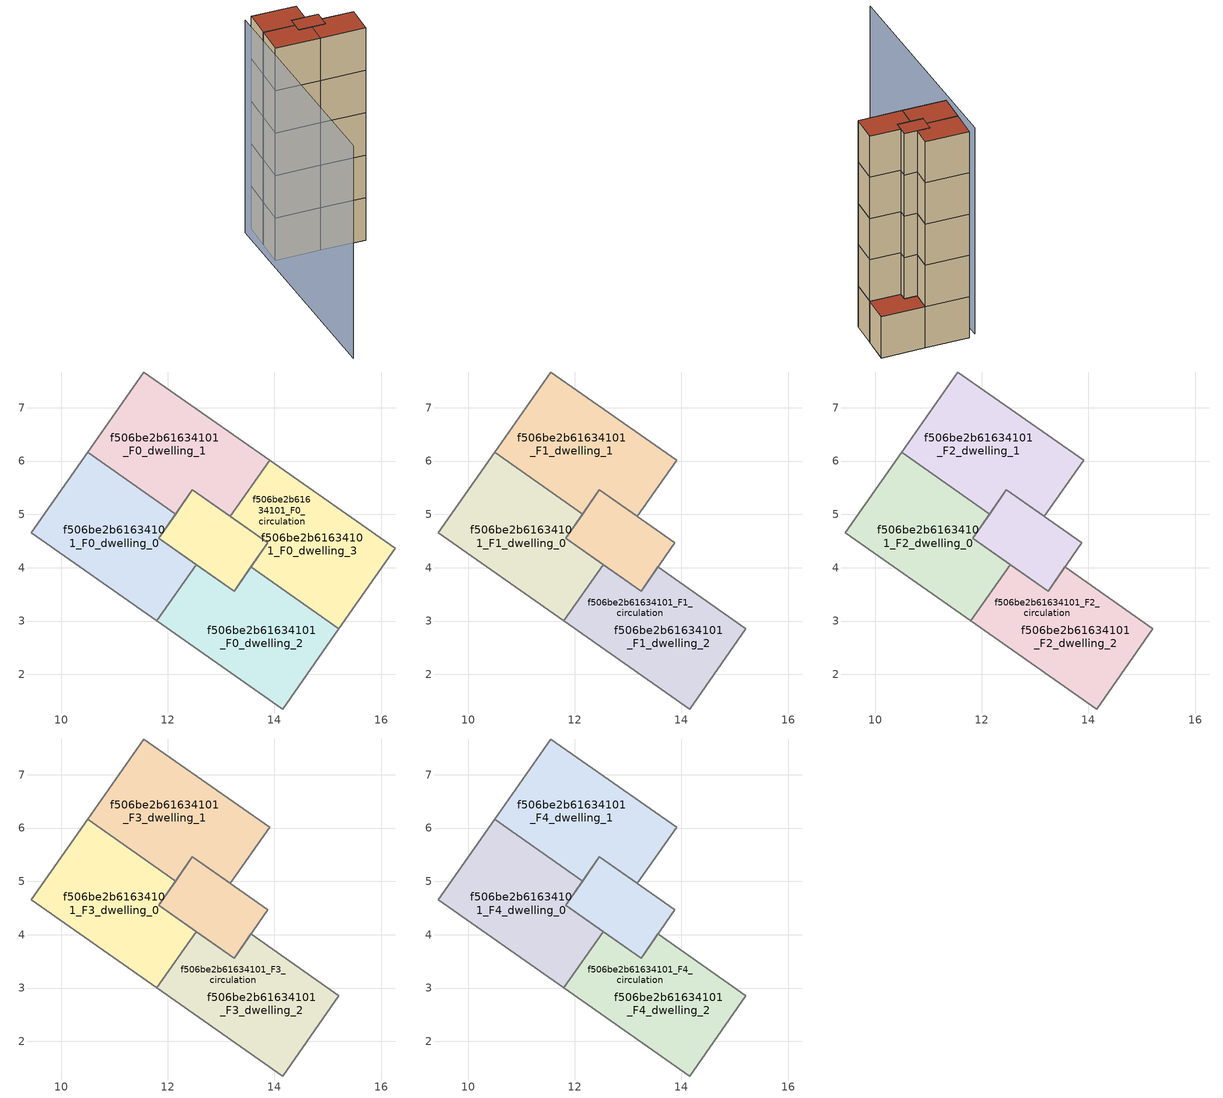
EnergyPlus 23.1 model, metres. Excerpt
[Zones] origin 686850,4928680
f506be2b61634101_F0_dwelling_0
 floor ground (EU_floor_Construction): 12.15,5.01 11.83,4.55 12.54,4.06 11.8,3 9.44,4.66 10.5,6.16 z0
 wall adiabatic (EU_wall_Construction): 12.54,4.06 11.83,4.55 12.15,5.01 10.5,6.16 9.44,4.66 11.8,3 z0:3
 wall to f506be2b61634101_F0_dwelling_2 (EU_wall_Construction): 11.8,3 12.54,4.06 z0:3
f506be2b61634101_F0_dwelling_1
 floor ground (EU_floor_Construction): 13.88,4.47 13.24,3.56 11.83,4.55 12.46,5.46 12.84,5.19 z0; 13.91,6.02 13.17,4.96 12.84,5.19 12.46,5.46 12.15,5.01 10.5,6.16 11.55,7.67 z0
 wall adiabatic (EU_wall_Construction): 13.91,6.02 11.55,7.67 10.5,6.16 12.15,5.01 12.46,5.46 13.17,4.96 z0:3
 wall to f506be2b61634101_F0_dwelling_3 (EU_wall_Construction): 13.17,4.96 13.91,6.02 z0:3
f506be2b61634101_F0_dwelling_2
 floor ground (EU_floor_Construction): 15.21,2.86 14.15,1.35 11.8,3 12.54,4.06 13.24,3.56 13.56,4.01 z0; 13.88,4.47 13.56,4.01 13.24,3.56 12.54,4.06 11.83,4.55 12.46,5.46 z0
 wall adiabatic (EU_wall_Construction): 13.56,4.01 13.24,3.56 12.54,4.06 / 11.8,3 14.15,1.35 15.21,2.86 z0:3
 wall to f506be2b61634101_F0_dwelling_3 (EU_wall_Construction): 15.21,2.86 13.56,4.01 z0:3
f506be2b61634101_F0_dwelling_3
 floor ground (EU_floor_Construction): 13.88,4.47 13.56,4.01 13.24,3.56 11.83,4.55 12.46,5.46 z0; 16.27,4.36 15.21,2.86 13.56,4.01 13.88,4.47 13.17,4.96 13.91,6.02 z0
 wall adiabatic (EU_wall_Construction): 15.21,2.86 16.27,4.36 13.91,6.02 / 13.17,4.96 13.88,4.47 13.56,4.01 z0:3
 roof outside (EU_roof_Construction): 15.21,2.86 16.27,4.36 13.91,6.02 13.17,4.96 13.88,4.47 13.56,4.01 z3; 13.56,4.01 13.88,4.47 12.46,5.46 11.83,4.55 13.24,3.56 z3
f506be2b61634101_F0_circulation
 floor ground (EU_floor_Construction): 13.91,6.02 13.17,4.96 12.84,5.19 12.46,5.46 12.15,5.01 10.5,6.16 11.55,7.67 z0; 13.17,4.96 13.88,4.47 13.56,4.01 13.24,3.56 12.54,4.06 11.83,4.55 12.15,5.01 12.46,5.46 12.84,5.19 z0; 16.27,4.36 15.21,2.86 13.56,4.01 13.88,4.47 13.17,4.96 13.91,6.02 z0; 15.21,2.86 14.15,1.35 11.8,3 12.54,4.06 13.24,3.56 13.56,4.01 z0
 wall adiabatic (EU_wall_Construction): 13.24,3.56 13.88,4.47 12.46,5.46 11.83,4.55 13.24,3.56 z0:3
 roof outside (EU_floor_Construction): 13.56,4.01 13.88,4.47 13.17,4.96 12.95,5.12 12.84,5.19 12.46,5.46 12.15,5.01 11.83,4.55 12.54,4.06 13.24,3.56 z3; 15.21,2.86 16.27,4.36 13.91,6.02 13.17,4.96 13.88,4.47 13.56,4.01 z3
f506be2b61634101_F1_dwelling_0
 floor to f506be2b61634101_F0_dwelling_0 (EU_floor_Construction): 12.15,5.01 11.83,4.55 12.54,4.06 11.8,3 9.44,4.66 10.5,6.16 z3
 wall adiabatic (EU_wall_Construction): 12.54,4.06 11.83,4.55 12.15,5.01 10.5,6.16 9.44,4.66 11.8,3 z3:6
 wall to f506be2b61634101_F1_dwelling_2 (EU_wall_Construction): 11.8,3 12.54,4.06 z3:6
f506be2b61634101_F1_dwelling_1
 floor to f506be2b61634101_F0_dwelling_1 (EU_floor_Construction): 13.91,6.02 13.17,4.96 12.78,5.23 12.46,5.46 12.15,5.01 10.5,6.16 11.55,7.67 z3; 13.88,4.47 13.24,3.56 11.83,4.55 12.46,5.46 12.84,5.19 z3
 wall adiabatic (EU_wall_Construction): 13.91,6.02 11.55,7.67 10.5,6.16 12.15,5.01 12.46,5.46 13.17,4.96 13.91,6.02 z3:6
f506be2b61634101_F1_dwelling_2
 floor to f506be2b61634101_F0_dwelling_2 (EU_floor_Construction): 15.21,2.86 14.15,1.35 11.8,3 12.54,4.06 13.24,3.56 13.56,4.01 z3; 13.88,4.47 13.56,4.01 13.24,3.56 12.54,4.06 11.83,4.55 12.46,5.46 z3
 wall adiabatic (EU_wall_Construction): 11.8,3 14.15,1.35 15.21,2.86 13.56,4.01 13.24,3.56 12.54,4.06 z3:6
f506be2b61634101_F1_circulation
 floor outside (EU_floor_Construction): 13.17,4.96 13.88,4.47 13.56,4.01 13.24,3.56 12.54,4.06 11.83,4.55 12.15,5.01 12.46,5.46 12.84,5.19 z3; 15.21,2.86 14.15,1.35 11.8,3 12.54,4.06 13.24,3.56 13.56,4.01 z3
 floor to f506be2b61634101_F0_circulation (EU_floor_Construction): 13.91,6.02 13.17,4.96 12.84,5.19 12.46,5.46 12.15,5.01 10.5,6.16 11.55,7.67 z3
 wall adiabatic (EU_wall_Construction): 13.24,3.56 13.88,4.47 12.46,5.46 11.83,4.55 13.24,3.56 z3:6
f506be2b61634101_F2_dwelling_0
 floor to f506be2b61634101_F1_dwelling_0 (EU_floor_Construction): 12.15,5.01 11.83,4.55 12.54,4.06 11.8,3 9.44,4.66 10.5,6.16 z6
 wall adiabatic (EU_wall_Construction): 12.54,4.06 11.83,4.55 12.15,5.01 10.5,6.16 9.44,4.66 11.8,3 z6:9
 wall to f506be2b61634101_F2_dwelling_2 (EU_wall_Construction): 11.8,3 12.54,4.06 z6:9
f506be2b61634101_F2_dwelling_1
 floor to f506be2b61634101_F1_dwelling_1 (EU_floor_Construction): 13.91,6.02 13.17,4.96 12.78,5.23 12.46,5.46 12.15,5.01 10.5,6.16 11.55,7.67 z6; 13.88,4.47 13.24,3.56 11.83,4.55 12.46,5.46 12.84,5.19 z6
 wall adiabatic (EU_wall_Construction): 13.91,6.02 11.55,7.67 10.5,6.16 12.15,5.01 12.46,5.46 13.17,4.96 13.91,6.02 z6:9
f506be2b61634101_F2_dwelling_2
 floor to f506be2b61634101_F1_dwelling_2 (EU_floor_Construction): 15.21,2.86 14.15,1.35 11.8,3 12.54,4.06 13.24,3.56 13.56,4.01 z6; 13.88,4.47 13.56,4.01 13.24,3.56 12.54,4.06 11.83,4.55 12.46,5.46 z6
 wall adiabatic (EU_wall_Construction): 11.8,3 14.15,1.35 15.21,2.86 13.56,4.01 13.24,3.56 12.54,4.06 z6:9
f506be2b61634101_F2_circulation
 floor outside (EU_floor_Construction): 15.21,2.86 14.15,1.35 11.8,3 12.54,4.06 13.24,3.56 13.56,4.01 z6
 floor to f506be2b61634101_F1_circulation (EU_floor_Construction): 13.88,4.47 13.56,4.01 13.24,3.56 11.83,4.55 12.46,5.46 12.84,5.19 z6; 13.91,6.02 13.17,4.96 12.95,5.12 12.46,5.46 12.15,5.01 10.5,6.16 11.55,7.67 z6
 wall adiabatic (EU_wall_Construction): 13.24,3.56 13.88,4.47 12.46,5.46 11.83,4.55 13.24,3.56 z6:9
f506be2b61634101_F3_dwelling_0
 floor to f506be2b61634101_F2_dwelling_0 (EU_floor_Construction): 12.15,5.01 11.83,4.55 12.54,4.06 11.8,3 9.44,4.66 10.5,6.16 z9
 wall adiabatic (EU_wall_Construction): 12.54,4.06 11.83,4.55 12.15,5.01 10.5,6.16 9.44,4.66 11.8,3 z9:12
 wall to f506be2b61634101_F3_dwelling_2 (EU_wall_Construction): 11.8,3 12.54,4.06 z9:12
f506be2b61634101_F3_dwelling_1
 floor to f506be2b61634101_F2_dwelling_1 (EU_floor_Construction): 13.91,6.02 13.17,4.96 12.78,5.23 12.46,5.46 12.15,5.01 10.5,6.16 11.55,7.67 z9; 13.88,4.47 13.24,3.56 11.83,4.55 12.46,5.46 12.84,5.19 z9
 wall adiabatic (EU_wall_Construction): 13.91,6.02 11.55,7.67 10.5,6.16 12.15,5.01 12.46,5.46 13.17,4.96 13.91,6.02 z9:12
f506be2b61634101_F3_dwelling_2
 floor to f506be2b61634101_F2_dwelling_2 (EU_floor_Construction): 15.21,2.86 14.15,1.35 11.8,3 12.54,4.06 13.24,3.56 13.56,4.01 z9; 13.88,4.47 13.56,4.01 13.24,3.56 12.54,4.06 11.83,4.55 12.46,5.46 z9
 wall adiabatic (EU_wall_Construction): 11.8,3 14.15,1.35 15.21,2.86 13.56,4.01 13.24,3.56 12.54,4.06 z9:12
f506be2b61634101_F3_circulation
 floor outside (EU_floor_Construction): 15.21,2.86 14.15,1.35 11.8,3 12.54,4.06 13.24,3.56 13.56,4.01 z9
 floor to f506be2b61634101_F2_circulation (EU_floor_Construction): 13.88,4.47 13.56,4.01 13.24,3.56 11.83,4.55 12.46,5.46 12.84,5.19 z9; 13.91,6.02 13.17,4.96 12.95,5.12 12.46,5.46 12.15,5.01 10.5,6.16 11.55,7.67 z9
 wall adiabatic (EU_wall_Construction): 13.24,3.56 13.88,4.47 12.46,5.46 11.83,4.55 13.24,3.56 z9:12
f506be2b61634101_F4_dwelling_0
 floor to f506be2b61634101_F3_dwelling_0 (EU_floor_Construction): 12.15,5.01 11.83,4.55 12.54,4.06 11.8,3 9.44,4.66 10.5,6.16 z12
 wall adiabatic (EU_wall_Construction): 12.54,4.06 11.83,4.55 12.15,5.01 10.5,6.16 9.44,4.66 11.8,3 z12:15
 wall to f506be2b61634101_F4_dwelling_2 (EU_wall_Construction): 11.8,3 12.54,4.06 z12:15
 roof outside (EU_roof_Construction): 11.8,3 12.54,4.06 11.83,4.55 12.15,5.01 10.5,6.16 9.44,4.66 z15
f506be2b61634101_F4_dwelling_1
 floor to f506be2b61634101_F3_dwelling_1 (EU_floor_Construction): 13.91,6.02 13.17,4.96 12.78,5.23 12.46,5.46 12.15,5.01 10.5,6.16 11.55,7.67 z12; 13.88,4.47 13.24,3.56 11.83,4.55 12.46,5.46 12.84,5.19 z12
 wall adiabatic (EU_wall_Construction): 13.91,6.02 11.55,7.67 10.5,6.16 12.15,5.01 12.46,5.46 13.17,4.96 13.91,6.02 z12:15
 roof outside (EU_roof_Construction): 13.17,4.96 13.91,6.02 11.55,7.67 10.5,6.16 12.15,5.01 12.46,5.46 12.84,5.19 z15; 13.24,3.56 13.88,4.47 12.84,5.19 12.46,5.46 11.83,4.55 z15
f506be2b61634101_F4_dwelling_2
 floor to f506be2b61634101_F3_dwelling_2 (EU_floor_Construction): 15.21,2.86 14.15,1.35 11.8,3 12.54,4.06 13.24,3.56 13.56,4.01 z12; 13.88,4.47 13.56,4.01 13.24,3.56 12.54,4.06 11.83,4.55 12.46,5.46 z12
 wall adiabatic (EU_wall_Construction): 11.8,3 14.15,1.35 15.21,2.86 13.56,4.01 13.24,3.56 12.54,4.06 z12:15
 roof outside (EU_roof_Construction): 13.88,4.47 12.46,5.46 11.83,4.55 12.54,4.06 13.24,3.56 13.56,4.01 z15; 14.15,1.35 15.21,2.86 13.56,4.01 13.24,3.56 12.54,4.06 11.8,3 z15
f506be2b61634101_F4_circulation
 floor outside (EU_floor_Construction): 15.21,2.86 14.15,1.35 11.8,3 12.54,4.06 13.24,3.56 13.56,4.01 z12
 floor to f506be2b61634101_F3_circulation (EU_floor_Construction): 13.88,4.47 13.56,4.01 13.24,3.56 11.83,4.55 12.46,5.46 12.84,5.19 z12; 13.91,6.02 13.17,4.96 12.95,5.12 12.46,5.46 12.15,5.01 10.5,6.16 11.55,7.67 z12
 wall adiabatic (EU_wall_Construction): 13.24,3.56 13.88,4.47 12.46,5.46 11.83,4.55 13.24,3.56 z12:15
 roof outside (EU_roof_Construction): 13.17,4.96 13.91,6.02 11.55,7.67 10.5,6.16 12.15,5.01 12.46,5.46 12.95,5.12 z15; 13.88,4.47 12.84,5.19 12.46,5.46 11.83,4.55 13.24,3.56 13.56,4.01 z15; 14.15,1.35 15.21,2.86 13.56,4.01 13.24,3.56 12.54,4.06 11.8,3 z15
shading: 3.2,-4.76 11.01,7.72 z0:15
[Building]
EU S2 Campaign: North Axis=0; Terrain=City; Solar Distribution=FullExterior
[Site:Location]
Bologna: Latitude=44.5; Longitude=11.25; Time Zone=1; Elevation=37
[SizingPeriod:WeatherFileDays]
AnnualSizingPeriod: Begin Month=1; Begin Day of Month=1; End Month=12; End Day of Month=31; Day of Week for Start Day=Monday; Use Weather File Daylight Saving Period=No; Use Weather File Rain and Snow Indicators=No
[MATERIAL]
EU_InternalMass_Material: Roughness=MediumRough; Thickness=0.1; Conductivity=1; Density=1800; Specific Heat=900; Thermal Absorptance=0.9; Solar Absorptance=0.7; Visible Absorptance=0.7
[MATERIAL:NOMASS] Roughness=MediumRough; Thermal Absorptance=0.9; Solar Absorptance=0.7; Visible Absorptance=0.7
Name | Thermal Resistance
EU_wall_NoMass | 0.905828
EU_roof_NoMass | 0.37593
EU_floor_NoMass | 0.67114
[CONSTRUCTION]
EU_wall_Construction: EU_wall_NoMass
EU_roof_Construction: EU_roof_NoMass
EU_floor_Construction: EU_floor_NoMass
EU_InternalMass_Construction: EU_InternalMass_Material
[ZONE] Type=1; Multiplier=1; Ceiling Height=autocalculate; Floor Area=autocalculate; Part of Total Floor Area=Yes
Name | Volume
f506be2b61634101_F0_dwelling_0; f506be2b61634101_F1_dwelling_0; f506be2b61634101_F2_dwelling_0; f506be2b61634101_F3_dwelling_0; f506be2b61634101_F4_dwelling_0 | 14.4595
f506be2b61634101_F0_dwelling_1 | 20.1812
f506be2b61634101_F1_dwelling_1; f506be2b61634101_F2_dwelling_1; f506be2b61634101_F3_dwelling_1; f506be2b61634101_F4_dwelling_1; f506be2b61634101_F0_dwelling_3 | 20.1797
f506be2b61634101_F0_dwelling_2 | 20.1782
f506be2b61634101_F1_dwelling_2; f506be2b61634101_F2_dwelling_2; f506be2b61634101_F3_dwelling_2; f506be2b61634101_F4_dwelling_2 | 20.179
f506be2b61634101_F0_circulation | 49.0964
f506be2b61634101_F1_circulation | 34.637
f506be2b61634101_F2_circulation; f506be2b61634101_F3_circulation; f506be2b61634101_F4_circulation | 34.6377
[INTERNALMASS] Construction=EU_InternalMass_Construction
Name | Zone or ZoneList | Surface Area
f506be2b61634101_F0_dwelling_0_EU_InternalMass | f506be2b61634101_F0_dwelling_0 | 4.81964
f506be2b61634101_F0_dwelling_1_EU_InternalMass | f506be2b61634101_F0_dwelling_1 | 4.81964
f506be2b61634101_F0_dwelling_2_EU_InternalMass | f506be2b61634101_F0_dwelling_2 | 4.81964
f506be2b61634101_F0_dwelling_3_EU_InternalMass | f506be2b61634101_F0_dwelling_3 | 4.81964
f506be2b61634101_F1_dwelling_0_EU_InternalMass | f506be2b61634101_F1_dwelling_0 | 9.63929
f506be2b61634101_F1_dwelling_1_EU_InternalMass | f506be2b61634101_F1_dwelling_1 | 4.81964
f506be2b61634101_F1_dwelling_2_EU_InternalMass | f506be2b61634101_F1_dwelling_2 | 4.81964
f506be2b61634101_F2_dwelling_0_EU_InternalMass | f506be2b61634101_F2_dwelling_0 | 9.63929
f506be2b61634101_F2_dwelling_1_EU_InternalMass | f506be2b61634101_F2_dwelling_1 | 4.81964
f506be2b61634101_F2_dwelling_2_EU_InternalMass | f506be2b61634101_F2_dwelling_2 | 4.81964
f506be2b61634101_F3_dwelling_0_EU_InternalMass | f506be2b61634101_F3_dwelling_0 | 9.63929
f506be2b61634101_F3_dwelling_1_EU_InternalMass | f506be2b61634101_F3_dwelling_1 | 4.81964
f506be2b61634101_F3_dwelling_2_EU_InternalMass | f506be2b61634101_F3_dwelling_2 | 4.81964
f506be2b61634101_F4_dwelling_0_EU_InternalMass | f506be2b61634101_F4_dwelling_0 | 9.63929
f506be2b61634101_F4_dwelling_1_EU_InternalMass | f506be2b61634101_F4_dwelling_1 | 4.81964
f506be2b61634101_F4_dwelling_2_EU_InternalMass | f506be2b61634101_F4_dwelling_2 | 4.81964
[OTHEREQUIPMENT] Fuel Type=Electricity; Design Level Calculation Method=Watts/Area; Power per Zone Floor Area=1; Fraction Latent=0; Fraction Radiant=0; Fraction Lost=0; Carbon Dioxide Generation Rate=0; EndUse Subcategory=EU_Step8_InternalGains
Name | Zone or ZoneList or Space or SpaceList | Schedule
EU_Step8_InternalGain_f506be2b61634101_F0_dwelling_0_f000 | f506be2b61634101_F0_dwelling_0 | EU_Step8_GainSchedule_f506be2b61634101_F0_dwelling_0_f000
EU_Step8_InternalGain_f506be2b61634101_F0_dwelling_1_f000 | f506be2b61634101_F0_dwelling_1 | EU_Step8_GainSchedule_f506be2b61634101_F0_dwelling_1_f000
EU_Step8_InternalGain_f506be2b61634101_F0_dwelling_2_f000 | f506be2b61634101_F0_dwelling_2 | EU_Step8_GainSchedule_f506be2b61634101_F0_dwelling_2_f000
EU_Step8_InternalGain_f506be2b61634101_F0_dwelling_3_f000 | f506be2b61634101_F0_dwelling_3 | EU_Step8_GainSchedule_f506be2b61634101_F0_dwelling_3_f000
EU_Step8_InternalGain_f506be2b61634101_F1_dwelling_0_f000 | f506be2b61634101_F1_dwelling_0 | EU_Step8_GainSchedule_f506be2b61634101_F1_dwelling_0_f000
EU_Step8_InternalGain_f506be2b61634101_F1_dwelling_1_f000 | f506be2b61634101_F1_dwelling_1 | EU_Step8_GainSchedule_f506be2b61634101_F1_dwelling_1_f000
EU_Step8_InternalGain_f506be2b61634101_F1_dwelling_2_f000 | f506be2b61634101_F1_dwelling_2 | EU_Step8_GainSchedule_f506be2b61634101_F1_dwelling_2_f000
EU_Step8_InternalGain_f506be2b61634101_F2_dwelling_0_f000 | f506be2b61634101_F2_dwelling_0 | EU_Step8_GainSchedule_f506be2b61634101_F2_dwelling_0_f000
EU_Step8_InternalGain_f506be2b61634101_F2_dwelling_1_f000 | f506be2b61634101_F2_dwelling_1 | EU_Step8_GainSchedule_f506be2b61634101_F2_dwelling_1_f000
EU_Step8_InternalGain_f506be2b61634101_F2_dwelling_2_f000 | f506be2b61634101_F2_dwelling_2 | EU_Step8_GainSchedule_f506be2b61634101_F2_dwelling_2_f000
EU_Step8_InternalGain_f506be2b61634101_F3_dwelling_0_f000 | f506be2b61634101_F3_dwelling_0 | EU_Step8_GainSchedule_f506be2b61634101_F3_dwelling_0_f000
EU_Step8_InternalGain_f506be2b61634101_F3_dwelling_1_f000 | f506be2b61634101_F3_dwelling_1 | EU_Step8_GainSchedule_f506be2b61634101_F3_dwelling_1_f000
EU_Step8_InternalGain_f506be2b61634101_F3_dwelling_2_f000 | f506be2b61634101_F3_dwelling_2 | EU_Step8_GainSchedule_f506be2b61634101_F3_dwelling_2_f000
EU_Step8_InternalGain_f506be2b61634101_F4_dwelling_0_f000 | f506be2b61634101_F4_dwelling_0 | EU_Step8_GainSchedule_f506be2b61634101_F4_dwelling_0_f000
EU_Step8_InternalGain_f506be2b61634101_F4_dwelling_1_f000 | f506be2b61634101_F4_dwelling_1 | EU_Step8_GainSchedule_f506be2b61634101_F4_dwelling_1_f000
EU_Step8_InternalGain_f506be2b61634101_F4_dwelling_2_f000 | f506be2b61634101_F4_dwelling_2 | EU_Step8_GainSchedule_f506be2b61634101_F4_dwelling_2_f000
[ZONEINFILTRATION:DESIGNFLOWRATE] Schedule=EU_AlwaysOn; Design Flow Rate Calculation Method=Flow/Area; Flow Rate per Floor Area=0.0005; Constant Term Coefficient=1; Temperature Term Coefficient=0; Velocity Term Coefficient=0; Velocity Squared Term Coefficient=0
Name | Zone or ZoneList or Space or SpaceList
EU_Circulation_Infiltration_f506be2b61634101_F0_circulation | f506be2b61634101_F0_circulation
EU_Circulation_Infiltration_f506be2b61634101_F1_circulation | f506be2b61634101_F1_circulation
EU_Circulation_Infiltration_f506be2b61634101_F2_circulation | f506be2b61634101_F2_circulation
EU_Circulation_Infiltration_f506be2b61634101_F3_circulation | f506be2b61634101_F3_circulation
EU_Circulation_Infiltration_f506be2b61634101_F4_circulation | f506be2b61634101_F4_circulation
[ZONEVENTILATION:DESIGNFLOWRATE] Schedule=EU_AlwaysOn; Design Flow Rate Calculation Method=AirChanges/Hour; Air Changes per Hour=0.73129; Ventilation Type=Natural; Fan Pressure Rise=0; Fan Total Efficiency=1; Constant Term Coefficient=1; Temperature Term Coefficient=0; Velocity Term Coefficient=0; Velocity Squared Term Coefficient=0; Minimum Indoor Temperature=-100; Maximum Indoor Temperature=100; Delta Temperature=-100; Minimum Outdoor Temperature=-100; Maximum Outdoor Temperature=100; Maximum Wind Speed=40
Name | Zone or ZoneList or Space or SpaceList
EU_ConstantAir_f506be2b61634101_F0_dwelling_0 | f506be2b61634101_F0_dwelling_0
EU_ConstantAir_f506be2b61634101_F0_dwelling_1 | f506be2b61634101_F0_dwelling_1
EU_ConstantAir_f506be2b61634101_F0_dwelling_2 | f506be2b61634101_F0_dwelling_2
EU_ConstantAir_f506be2b61634101_F0_dwelling_3 | f506be2b61634101_F0_dwelling_3
EU_ConstantAir_f506be2b61634101_F1_dwelling_0 | f506be2b61634101_F1_dwelling_0
EU_ConstantAir_f506be2b61634101_F1_dwelling_1 | f506be2b61634101_F1_dwelling_1
EU_ConstantAir_f506be2b61634101_F1_dwelling_2 | f506be2b61634101_F1_dwelling_2
EU_ConstantAir_f506be2b61634101_F2_dwelling_0 | f506be2b61634101_F2_dwelling_0
EU_ConstantAir_f506be2b61634101_F2_dwelling_1 | f506be2b61634101_F2_dwelling_1
EU_ConstantAir_f506be2b61634101_F2_dwelling_2 | f506be2b61634101_F2_dwelling_2
EU_ConstantAir_f506be2b61634101_F3_dwelling_0 | f506be2b61634101_F3_dwelling_0
EU_ConstantAir_f506be2b61634101_F3_dwelling_1 | f506be2b61634101_F3_dwelling_1
EU_ConstantAir_f506be2b61634101_F3_dwelling_2 | f506be2b61634101_F3_dwelling_2
EU_ConstantAir_f506be2b61634101_F4_dwelling_0 | f506be2b61634101_F4_dwelling_0
EU_ConstantAir_f506be2b61634101_F4_dwelling_1 | f506be2b61634101_F4_dwelling_1
EU_ConstantAir_f506be2b61634101_F4_dwelling_2 | f506be2b61634101_F4_dwelling_2
[HVACTEMPLATE:THERMOSTAT] Constant Heating Setpoint=20; Constant Cooling Setpoint=50
EU_HeatOnly_f506be2b61634101_F0_dwelling_0; EU_HeatOnly_f506be2b61634101_F0_dwelling_1; EU_HeatOnly_f506be2b61634101_F0_dwelling_2; EU_HeatOnly_f506be2b61634101_F0_dwelling_3; EU_HeatOnly_f506be2b61634101_F1_dwelling_0; EU_HeatOnly_f506be2b61634101_F1_dwelling_1; EU_HeatOnly_f506be2b61634101_F1_dwelling_2; EU_HeatOnly_f506be2b61634101_F2_dwelling_0; EU_HeatOnly_f506be2b61634101_F2_dwelling_1; EU_HeatOnly_f506be2b61634101_F2_dwelling_2; EU_HeatOnly_f506be2b61634101_F3_dwelling_0; EU_HeatOnly_f506be2b61634101_F3_dwelling_1; EU_HeatOnly_f506be2b61634101_F3_dwelling_2; EU_HeatOnly_f506be2b61634101_F4_dwelling_0; EU_HeatOnly_f506be2b61634101_F4_dwelling_1; EU_HeatOnly_f506be2b61634101_F4_dwelling_2
[HVACTEMPLATE:ZONE:IDEALLOADSAIRSYSTEM] System Availability Schedule=EU_AlwaysOn; Maximum Heating Supply Air Temperature=50; Minimum Cooling Supply Air Temperature=13; Maximum Heating Supply Air Humidity Ratio=0.0156; Minimum Cooling Supply Air Humidity Ratio=0.0077; Heating Limit=NoLimit; Cooling Limit=NoLimit; Heating Availability Schedule=EU_AlwaysOn; Cooling Availability Schedule=EU_CoolingOff; Dehumidification Control Type=ConstantSensibleHeatRatio; Cooling Sensible Heat Ratio=0.7; Dehumidification Setpoint=60; Humidification Control Type=None; Humidification Setpoint=30; Outdoor Air Method=None; Outdoor Air Flow Rate per Person=0.00944; Outdoor Air Flow Rate per Zone Floor Area=0; Outdoor Air Flow Rate per Zone=0; Demand Controlled Ventilation Type=None; Outdoor Air Economizer Type=NoEconomizer; Heat Recovery Type=None; Sensible Heat Recovery Effectiveness=0.7; Latent Heat Recovery Effectiveness=0.65
Name | Template Thermostat
f506be2b61634101_F0_dwelling_0 | EU_HeatOnly_f506be2b61634101_F0_dwelling_0
f506be2b61634101_F0_dwelling_1 | EU_HeatOnly_f506be2b61634101_F0_dwelling_1
f506be2b61634101_F0_dwelling_2 | EU_HeatOnly_f506be2b61634101_F0_dwelling_2
f506be2b61634101_F0_dwelling_3 | EU_HeatOnly_f506be2b61634101_F0_dwelling_3
f506be2b61634101_F1_dwelling_0 | EU_HeatOnly_f506be2b61634101_F1_dwelling_0
f506be2b61634101_F1_dwelling_1 | EU_HeatOnly_f506be2b61634101_F1_dwelling_1
f506be2b61634101_F1_dwelling_2 | EU_HeatOnly_f506be2b61634101_F1_dwelling_2
f506be2b61634101_F2_dwelling_0 | EU_HeatOnly_f506be2b61634101_F2_dwelling_0
f506be2b61634101_F2_dwelling_1 | EU_HeatOnly_f506be2b61634101_F2_dwelling_1
f506be2b61634101_F2_dwelling_2 | EU_HeatOnly_f506be2b61634101_F2_dwelling_2
f506be2b61634101_F3_dwelling_0 | EU_HeatOnly_f506be2b61634101_F3_dwelling_0
f506be2b61634101_F3_dwelling_1 | EU_HeatOnly_f506be2b61634101_F3_dwelling_1
f506be2b61634101_F3_dwelling_2 | EU_HeatOnly_f506be2b61634101_F3_dwelling_2
f506be2b61634101_F4_dwelling_0 | EU_HeatOnly_f506be2b61634101_F4_dwelling_0
f506be2b61634101_F4_dwelling_1 | EU_HeatOnly_f506be2b61634101_F4_dwelling_1
f506be2b61634101_F4_dwelling_2 | EU_HeatOnly_f506be2b61634101_F4_dwelling_2
[SIZING:ZONE] Zone Cooling Design Supply Air Temperature Input Method=SupplyAirTemperature; Zone Cooling Design Supply Air Temperature=13; Zone Heating Design Supply Air Temperature Input Method=SupplyAirTemperature; Zone Heating Design Supply Air Temperature=50; Zone Cooling Design Supply Air Humidity Ratio=0.008; Zone Heating Design Supply Air Humidity Ratio=0.008; Cooling Design Air Flow Method=DesignDay; Cooling Design Air Flow Rate=0; Cooling Minimum Air Flow per Zone Floor Area=0.000762; Cooling Minimum Air Flow=0; Cooling Minimum Air Flow Fraction=0.2; Heating Design Air Flow Method=DesignDay; Heating Design Air Flow Rate=0; Heating Maximum Air Flow per Zone Floor Area=0.002032; Heating Maximum Air Flow=0.141576; Heating Maximum Air Flow Fraction=0.3; Account for Dedicated Outdoor Air System=No; Dedicated Outdoor Air System Control Strategy=NeutralSupplyAir; Dedicated Outdoor Air Low Setpoint Temperature for Design=autosize; Dedicated Outdoor Air High Setpoint Temperature for Design=autosize; Zone Load Sizing Method=Sensible Load Only No Latent Load; Zone Latent Cooling Design Supply Air Humidity Ratio Input Method=HumidityRatioDifference; Zone Cooling Design Supply Air Humidity Ratio Difference=0.005; Zone Latent Heating Design Supply Air Humidity Ratio Input Method=HumidityRatioDifference; Zone Humidification Design Supply Air Humidity Ratio Difference=0.005
f506be2b61634101_F0_dwelling_0; f506be2b61634101_F0_dwelling_1; f506be2b61634101_F0_dwelling_2; f506be2b61634101_F0_dwelling_3; f506be2b61634101_F1_dwelling_0; f506be2b61634101_F1_dwelling_1; f506be2b61634101_F1_dwelling_2; f506be2b61634101_F2_dwelling_0; f506be2b61634101_F2_dwelling_1; f506be2b61634101_F2_dwelling_2; f506be2b61634101_F3_dwelling_0; f506be2b61634101_F3_dwelling_1; f506be2b61634101_F3_dwelling_2; f506be2b61634101_F4_dwelling_0; f506be2b61634101_F4_dwelling_1; f506be2b61634101_F4_dwelling_2
[SCHEDULE:CONSTANT]
Name | Hourly Value
EU_AlwaysOn | 1
EU_CoolingOff | 0
[SCHEDULE:FILE] Column Number=1; Rows to Skip at Top=0; Number of Hours of Data=8760; Column Separator=Comma; Interpolate to Timestep=No; Minutes per Item=60; Adjust Schedule for Daylight Savings=Yes
Name | File
EU_Step8_GainSchedule_f506be2b61634101_F0_dwelling_0_f000 | ../../schedules/f506be2b61634101/f506be2b61634101_F0_dwelling_0_f000_gain.csv
EU_Step8_GainSchedule_f506be2b61634101_F0_dwelling_1_f000 | ../../schedules/f506be2b61634101/f506be2b61634101_F0_dwelling_1_f000_gain.csv
EU_Step8_GainSchedule_f506be2b61634101_F0_dwelling_2_f000 | ../../schedules/f506be2b61634101/f506be2b61634101_F0_dwelling_2_f000_gain.csv
EU_Step8_GainSchedule_f506be2b61634101_F0_dwelling_3_f000 | ../../schedules/f506be2b61634101/f506be2b61634101_F0_dwelling_3_f000_gain.csv
EU_Step8_GainSchedule_f506be2b61634101_F1_dwelling_0_f000 | ../../schedules/f506be2b61634101/f506be2b61634101_F1_dwelling_0_f000_gain.csv
EU_Step8_GainSchedule_f506be2b61634101_F1_dwelling_1_f000 | ../../schedules/f506be2b61634101/f506be2b61634101_F1_dwelling_1_f000_gain.csv
EU_Step8_GainSchedule_f506be2b61634101_F1_dwelling_2_f000 | ../../schedules/f506be2b61634101/f506be2b61634101_F1_dwelling_2_f000_gain.csv
EU_Step8_GainSchedule_f506be2b61634101_F2_dwelling_0_f000 | ../../schedules/f506be2b61634101/f506be2b61634101_F2_dwelling_0_f000_gain.csv
EU_Step8_GainSchedule_f506be2b61634101_F2_dwelling_1_f000 | ../../schedules/f506be2b61634101/f506be2b61634101_F2_dwelling_1_f000_gain.csv
EU_Step8_GainSchedule_f506be2b61634101_F2_dwelling_2_f000 | ../../schedules/f506be2b61634101/f506be2b61634101_F2_dwelling_2_f000_gain.csv
EU_Step8_GainSchedule_f506be2b61634101_F3_dwelling_0_f000 | ../../schedules/f506be2b61634101/f506be2b61634101_F3_dwelling_0_f000_gain.csv
EU_Step8_GainSchedule_f506be2b61634101_F3_dwelling_1_f000 | ../../schedules/f506be2b61634101/f506be2b61634101_F3_dwelling_1_f000_gain.csv
EU_Step8_GainSchedule_f506be2b61634101_F3_dwelling_2_f000 | ../../schedules/f506be2b61634101/f506be2b61634101_F3_dwelling_2_f000_gain.csv
EU_Step8_GainSchedule_f506be2b61634101_F4_dwelling_0_f000 | ../../schedules/f506be2b61634101/f506be2b61634101_F4_dwelling_0_f000_gain.csv
EU_Step8_GainSchedule_f506be2b61634101_F4_dwelling_1_f000 | ../../schedules/f506be2b61634101/f506be2b61634101_F4_dwelling_1_f000_gain.csv
EU_Step8_GainSchedule_f506be2b61634101_F4_dwelling_2_f000 | ../../schedules/f506be2b61634101/f506be2b61634101_F4_dwelling_2_f000_gain.csv
